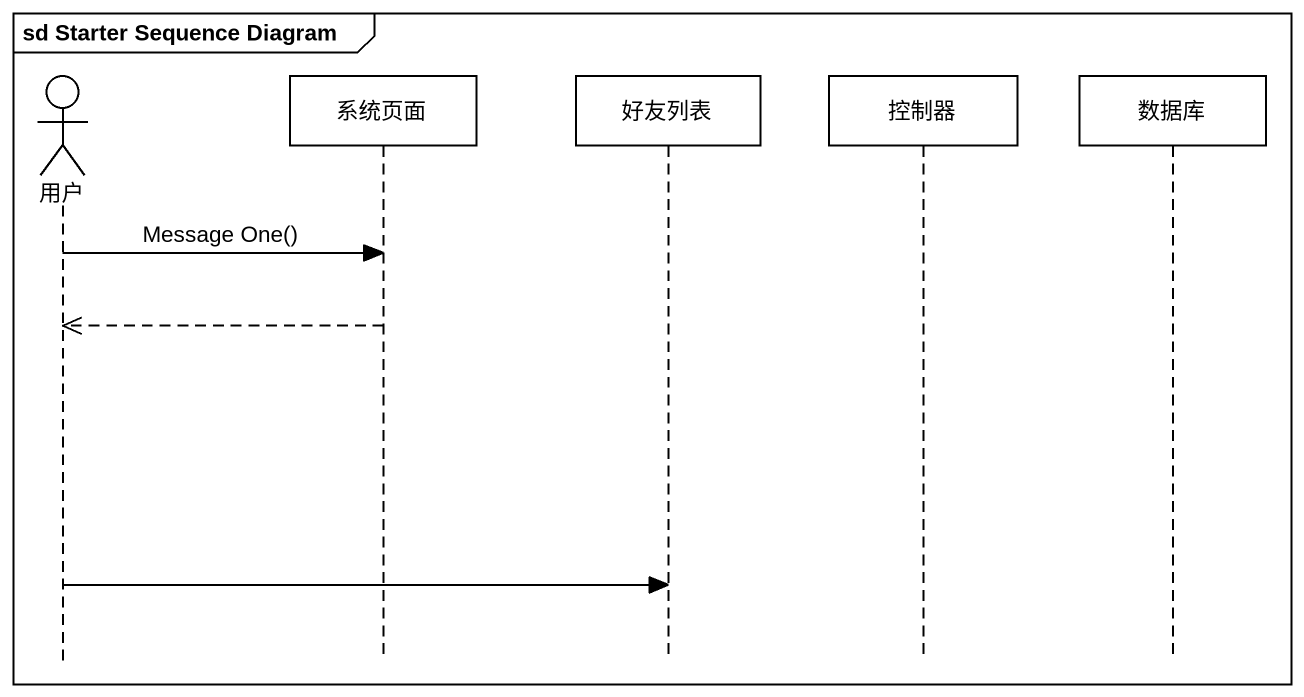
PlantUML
@startuml
mainframe sd Starter Sequence Diagram
hide footbox
actor 用户
participant 系统页面
participant 好友列表
participant 控制器
participant 数据库

用户 -> 系统页面 : Message One()
系统页面 -->> 用户
用户 -> 好友列表
@enduml
